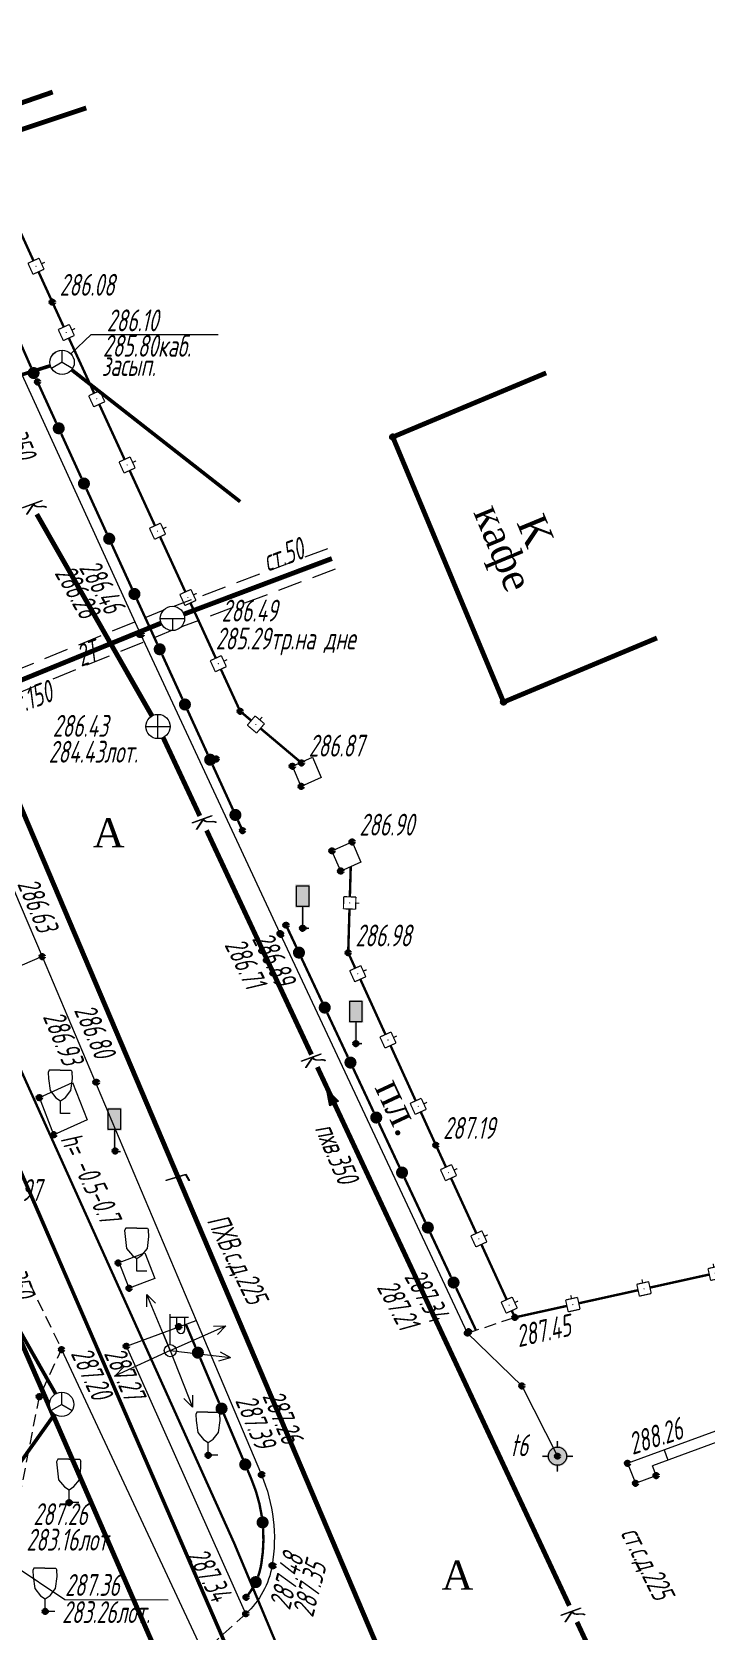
# Model space of a CAD drawing. Header units: metres. Extents: x -857 to 4713, y -766 to 4803.
# Drawn here: x 1746.2 to 1773.9, y 2342.1 to 2407.9 of the extents above; entities that cross this region are included whole.
import ezdxf

# ---------------------------------------------------------------- set-up
doc = ezdxf.new("R2010")
doc.units = ezdxf.units.M
doc.set_wipeout_variables(frame=1)
for name, pattern in [('COMMUN', [6, 5, -1]), ('DASHED', [0.75, 0.5, -0.25]), ('DASHEDX2', [1.5, 1, -0.5])]:
    doc.linetypes.add(name, pattern=pattern)
for name, color, linetype, lineweight, transparency in [('51361800', 7, 'Continuous', 18, 0.65), ('51361930', 7, 'Continuous', 18, 0.65), ('51361960', 7, 'Continuous', 18, 0.65), ('51361990', 7, 'Continuous', 18, 0.65), ('51472300', 7, 'Continuous', 18, 0.65), ('71133200', 7, 'Continuous', 18, 0.65), ('82211000', 7, 'Continuous', 18, 0.65), ('82212000', 7, 'Continuous', 18, 0.65), ('Commun', 7, 'Continuous', 18, 0.65), ('ELE_SKLAD', 7, 'Continuous', 18, 0.65), ('GEO_POINTS', 7, 'Continuous', 18, 0.65), ('Otm', 7, 'Continuous', 18, 0.65), ('Sit', 7, 'Continuous', 18, 0.65), ('Text', 7, 'Continuous', 18, 0.65), ('Text_com', 7, 'Continuous', 18, 0.65), ('Us_znak', 7, 'Continuous', 18, 0.65), ('Us_znak_fon', 7, 'Continuous', 18, 0.65)]:
    doc.layers.add(name, color=color, linetype=linetype, lineweight=lineweight, transparency=transparency)
doc.styles.add('eskd', font='ESKD1.shx', dxfattribs={"width": 1.2, "oblique": 15})
doc.styles.get("Standard").update_dxf_attribs({"font": 'GOST_0.TTF', "oblique": 15})
doc.styles.add('style1', font='times.ttf', dxfattribs={"height": 1})
doc.linetypes.add('KABELww_500', pattern='A,0.0001,-0.4,[131,ltypeshp.shx,S=0.4,R=90,X=0.4,Y=-0.4],0.2,[131,ltypeshp.shx,S=0.2,R=90,X=0.4,Y=-0.2],3.6,[131,ltypeshp.shx,S=0.2,R=-90,X=-0.4,Y=0.2],0.2,[131,ltypeshp.shx,S=0.4,R=-90,X=-0.4,Y=0.4],-0.8,4,-0.4', length=9.6001)
doc.linetypes.add('ПОДЗ_ЛИНИИ_СВЯЗИ', pattern='A,4.8,-0.2,[133,ltypeshp.shx,S=0.2,R=0,X=-0.2,Y=0],-0.2,4.8,-2', length=12)

# ---------------------------------------------------------------- blocks, each defined once
blk = doc.blocks.new('71133200')
for p, q in [((-0.924145, 3.560442), (-1.024145, 3.360442)), ((-1.024145, 3.360442), (-0.977382, 2.864397)), ((-0.977382, 2.864397), (-0.861899, 1.88241)), ((-0.024145, 3.560442), (-0.924145, 3.560442)), ((-0.024145, 3.560442), (0.875855, 3.560442)), ((0.861899, 1.88241), (0.975974, 2.864397)), ((0.875855, 3.560442), (0.958164, 3.395824)), ((0.975974, 2.864397), (0.958164, 3.395824)), ((-0.861899, 1.88241), (-0.374616, 1.28565)), ((0, 1.039723), (0.401375, 1.321765)), ((0.401375, 1.321765), (0.861899, 1.88241)), ((-0.374616, 1.28565), (0, 1.039723)), ((0, 0), (0, 1.039723)), ((0.8, 0), (0, 0))]:
    blk.add_line(p, q)
at = {"style": 'eskd', "oblique": 14.99997778}
blk.add_attdef('Z', (1.873004, -0.239356), '', height=2, dxfattribs=at)
blk = doc.blocks.new('51361990a')
at = {"color": 7, "style": 'eskd', "oblique": 15}
for tag, p in [('Z', (1.73, 1.41)), ('Z1', (1.73, -0.99)), ('Z2', (1.73, -3.39))]:
    blk.add_attdef(tag, p, '', height=2, dxfattribs=at)
at = {"color": 7}
blk.add_wipeout([(1, 0.1), (0.97, 0.3), (0.89, 0.48), (0.78, 0.64), (0.64, 0.78), (0.48, 0.89), (0.3, 0.97), (0.1, 1.01), (-0.09, 1.01), (-0.29, 0.97), (-0.47, 0.89), (-0.63, 0.78), (-0.77, 0.64), (-0.88, 0.48), (-0.96, 0.3), (-1, 0.1), (-1, -0.09), (-0.96, -0.29), (-0.88, -0.47), (-0.77, -0.63), (-0.63, -0.77), (-0.47, -0.88), (-0.29, -0.96), (-0.09, -0.99), (0.1, -0.99), (0.3, -0.96), (0.48, -0.88), (0.64, -0.77), (0.78, -0.63), (0.89, -0.47), (0.97, -0.29), (1, -0.09)], dxfattribs=at)
blk.add_line((-0.71, 0.7), (0.71, -0.7))
blk.add_circle((0, 0.01), 1)
blk = doc.blocks.new('51472300')
for p, q in [((0, 0.5), (0, 3)), ((0, 2.75), (1.5, 2.75)), ((0.54, 1.74), (0.54, 2.75)), ((1.2, 1.74), (1.2, 2.75))]:
    blk.add_line(p, q)
at = {"color": 7}
for radius in [0.5, 0.05]:
    blk.add_circle((0, 0), radius, dxfattribs=at)
blk.add_arc((0.87, 1.75), 0.331, 182.1567, 357.8433)
at = {"oblique": 15}
blk.add_attdef('Z', (1.02, -1.37), '', height=2, dxfattribs=at)
blk = doc.blocks.new('*U253')
at = {"layer": '82211000', "linetype": 'Continuous', "ltscale": 0.5}
for points in [[(5192312.151, 4969121.11, 1), (5192312.346, 4969120.65, 1)], [(5192313.125, 4969118.808, 1), (5192313.32, 4969118.347, 1)], [(5192314.099, 4969116.505, 1), (5192314.294, 4969116.045, 1)], [(5192314.885, 4969114.14, 1), (5192314.938, 4969113.643, 1)], [(5192314.735, 4969111.661, 1), (5192314.524, 4969111.208, 1)]]:
    blk.add_hatch(color=256, dxfattribs=at).paths.add_polyline_path(points, flags=0)
at = {"layer": '82211000', "linetype": 'Continuous', "ltscale": 0.5, "flags": 128}
blk.add_lwpolyline([(5192311.762, 4969122.031, 0.1, 0.1, 0), (5192312.151, 4969121.11, 0, 0, 0)], format="xyseb", dxfattribs=at)
at = {"layer": '82211000', "linetype": 'Continuous', "ltscale": 0.5, "const_width": 0.1}
for points in [[(5192312.346, 4969120.65), (5192313.125, 4969118.808)], [(5192313.32, 4969118.347), (5192314.099, 4969116.505)]]:
    blk.add_lwpolyline(points, dxfattribs=at)
at = {"layer": '82211000', "linetype": 'Continuous', "ltscale": 0.5}
for points in [[(5192314.294, 4969116.045, 0.1, 0.1, 0), (5192314.45, 4969115.675, 0.1, 0.1, -0.063691), (5192314.88, 4969114.14, 0, 0, 0)], [(5192314.933, 4969113.643, 0.1, 0.1, -0.058102), (5192314.86, 4969112.19, 0.1, 0.1, -0.047329), (5192314.725, 4969111.666, 0, 0, 0)]]:
    blk.add_lwpolyline(points, format="xyseb", dxfattribs=at)
at = {"layer": '82211000', "ltscale": 0.5, "const_width": 0.1}
blk.add_lwpolyline([(5192314.515, 4969111.213, -0.042907), (5192314.234, 4969110.81, -0.042907)], format="xyb", dxfattribs=at)
blk = doc.blocks.new('*U263')
at = {"layer": '82212000', "linetype": 'Continuous', "ltscale": 0.5}
for points in [[(5192318.496, 4969139.419, 1), (5192318.495, 4969139.369, 1)], [(5192318.819, 4969136.503, 1), (5192318.839, 4969136.457, 1)], [(5192320.062, 4969133.773, 1), (5192320.083, 4969133.727, 1)], [(5192321.306, 4969131.042, 1), (5192321.327, 4969130.997, 1)], [(5192322.552, 4969128.313, 1), (5192322.573, 4969128.268, 1)], [(5192342.303, 4969126.086, 1), (5192342.352, 4969126.097, 1)], [(5192323.801, 4969125.586, 1), (5192323.822, 4969125.541, 1)], [(5192339.373, 4969125.439, 1), (5192339.422, 4969125.45, 1)], [(5192336.444, 4969124.792, 1), (5192336.493, 4969124.803, 1)], [(5192333.514, 4969124.146, 1), (5192333.563, 4969124.157, 1)], [(5192330.585, 4969123.499, 1), (5192330.634, 4969123.51, 1)], [(5192325.051, 4969122.859, 1), (5192325.072, 4969122.813, 1)], [(5192327.655, 4969122.852, 1), (5192327.704, 4969122.863, 1)]]:
    blk.add_hatch(color=256, dxfattribs=at).paths.add_polyline_path(points, flags=0)
at = {"layer": '82212000', "linetype": 'Continuous', "ltscale": 0.5, "flags": 128}
blk.add_lwpolyline([(5192318.54, 4969140.893, 0.1, 0.1, 0), (5192318.503, 4969139.643, 0, 0, 0)], format="xyseb", dxfattribs=at)
at = {"layer": '82212000', "linetype": 'Continuous', "ltscale": 0.5}
for points, const_width in [([(5192318.238, 4969139.151), (5192318.253, 4969139.651)], 0.05), ([(5192318.253, 4969139.651), (5192318.753, 4969139.636)], 0.05), ([(5192318.753, 4969139.636), (5192318.738, 4969139.136)], 0.05), ([(5192318.746, 4969139.386), (5192318.896, 4969139.382)], 0.05), ([(5192318.738, 4969139.136), (5192318.238, 4969139.151)], 0.05), ([(5192318.498, 4969136.604), (5192318.953, 4969136.811)], 0.05), ([(5192318.705, 4969136.149), (5192318.498, 4969136.604)], 0.05), ([(5192318.953, 4969136.811), (5192319.16, 4969136.356)], 0.05), ([(5192319.056, 4969136.583), (5192319.193, 4969136.646)], 0.05), ([(5192319.16, 4969136.356), (5192318.705, 4969136.149)], 0.05), ([(5192318.933, 4969136.252), (5192319.969, 4969133.977)], 0.1), ([(5192319.741, 4969133.874), (5192320.196, 4969134.081)], 0.05), ([(5192320.196, 4969134.081), (5192320.404, 4969133.626)], 0.05), ([(5192319.949, 4969133.419), (5192319.741, 4969133.874)], 0.05), ([(5192320.404, 4969133.626), (5192319.949, 4969133.419)], 0.05), ([(5192320.176, 4969133.522), (5192321.213, 4969131.247)], 0.1), ([(5192320.3, 4969133.853), (5192320.437, 4969133.916)], 0.05), ([(5192320.985, 4969131.144), (5192321.44, 4969131.351)], 0.05), ([(5192321.44, 4969131.351), (5192321.647, 4969130.896)], 0.05), ([(5192321.192, 4969130.689), (5192320.985, 4969131.144)], 0.05), ([(5192321.647, 4969130.896), (5192321.192, 4969130.689)], 0.05), ([(5192321.544, 4969131.123), (5192321.68, 4969131.186)], 0.05), ([(5192322.231, 4969128.414), (5192322.686, 4969128.622)], 0.05), ([(5192322.439, 4969127.959), (5192322.231, 4969128.414)], 0.05), ([(5192322.894, 4969128.168), (5192322.439, 4969127.959)], 0.05), ([(5192322.667, 4969128.063), (5192323.708, 4969125.791)], 0.1), ([(5192322.686, 4969128.622), (5192322.894, 4969128.168)], 0.05), ([(5192322.79, 4969128.395), (5192322.926, 4969128.457)], 0.05), ([(5192342.029, 4969126.281), (5192342.517, 4969126.389)], 0.05), ([(5192342.137, 4969125.793), (5192342.029, 4969126.281)], 0.05), ([(5192342.273, 4969126.335), (5192342.241, 4969126.482)], 0.05), ([(5192342.517, 4969126.389), (5192342.625, 4969125.901)], 0.05), ([(5192323.48, 4969125.687), (5192323.935, 4969125.895)], 0.05), ([(5192323.689, 4969125.232), (5192323.48, 4969125.687)], 0.05), ([(5192324.143, 4969125.44), (5192323.689, 4969125.232)], 0.05), ([(5192323.935, 4969125.895), (5192324.143, 4969125.44)], 0.05), ([(5192324.039, 4969125.667), (5192324.176, 4969125.73)], 0.05), ([(5192336.712, 4969124.852), (5192339.154, 4969125.391)], 0.1), ([(5192339.1, 4969125.635), (5192339.588, 4969125.742)], 0.05), ([(5192339.207, 4969125.146), (5192339.1, 4969125.635)], 0.05), ([(5192339.344, 4969125.689), (5192339.311, 4969125.835)], 0.05), ([(5192339.588, 4969125.742), (5192339.696, 4969125.254)], 0.05), ([(5192339.642, 4969125.498), (5192342.083, 4969126.037)], 0.1), ([(5192342.625, 4969125.901), (5192342.137, 4969125.793)], 0.05), ([(5192323.916, 4969125.336), (5192324.957, 4969123.063)], 0.1), ([(5192333.783, 4969124.205), (5192336.224, 4969124.744)], 0.1), ([(5192336.17, 4969124.988), (5192336.658, 4969125.096)], 0.05), ([(5192336.278, 4969124.5), (5192336.17, 4969124.988)], 0.05), ([(5192336.414, 4969125.042), (5192336.382, 4969125.188)], 0.05), ([(5192336.658, 4969125.096), (5192336.766, 4969124.608)], 0.05), ([(5192339.696, 4969125.254), (5192339.207, 4969125.146)], 0.05), ([(5192330.853, 4969123.558), (5192333.295, 4969124.097)], 0.1), ([(5192333.241, 4969124.341), (5192333.729, 4969124.449)], 0.05), ([(5192333.349, 4969123.853), (5192333.241, 4969124.341)], 0.05), ([(5192333.485, 4969124.395), (5192333.453, 4969124.542)], 0.05), ([(5192333.729, 4969124.449), (5192333.837, 4969123.961)], 0.05), ([(5192336.766, 4969124.608), (5192336.278, 4969124.5)], 0.05), ([(5192327.924, 4969122.912), (5192330.365, 4969123.451)], 0.1), ([(5192330.311, 4969123.695), (5192330.799, 4969123.802)], 0.05), ([(5192330.419, 4969123.206), (5192330.311, 4969123.695)], 0.05), ([(5192330.555, 4969123.749), (5192330.523, 4969123.895)], 0.05), ([(5192330.799, 4969123.802), (5192330.907, 4969123.314)], 0.05), ([(5192333.837, 4969123.961), (5192333.349, 4969123.853)], 0.05), ([(5192324.73, 4969122.959), (5192325.185, 4969123.167)], 0.05), ([(5192324.938, 4969122.505), (5192324.73, 4969122.959)], 0.05), ([(5192325.185, 4969123.167), (5192325.393, 4969122.713)], 0.05), ([(5192325.289, 4969122.94), (5192325.425, 4969123.003)], 0.05), ([(5192327.382, 4969123.048), (5192327.87, 4969123.156)], 0.05), ([(5192327.49, 4969122.56), (5192327.382, 4969123.048)], 0.05), ([(5192327.626, 4969123.102), (5192327.594, 4969123.248)], 0.05), ([(5192327.87, 4969123.156), (5192327.978, 4969122.668)], 0.05), ([(5192330.907, 4969123.314), (5192330.419, 4969123.206)], 0.05), ([(5192325.393, 4969122.713), (5192324.938, 4969122.505)], 0.05), ([(5192327.978, 4969122.668), (5192327.49, 4969122.56)], 0.05)]:
    blk.add_lwpolyline(points, dxfattribs=dict(at, const_width=const_width))
for points in [[(5192318.488, 4969139.144, 0.1, 0.1, 0), (5192318.435, 4969137.344, 0.1, 0.1, 0), (5192318.725, 4969136.707, 0, 0, 0)], [(5192321.42, 4969130.792, 0.1, 0.1, 0), (5192322.045, 4969129.42, 0.1, 0.1, 0), (5192322.458, 4969128.518, 0, 0, 0)], [(5192325.166, 4969122.609, 0.1, 0.1, 0), (5192325.293, 4969122.331, 0.1, 0.1, 0), (5192327.436, 4969122.804, 0, 0, 0)]]:
    blk.add_lwpolyline(points, format="xyseb", dxfattribs=at)
at = {"layer": '82212000', "ltscale": 0.5, "const_width": 0.1}
blk.add_lwpolyline([(5192342.571, 4969126.145), (5192342.744, 4969126.183)], dxfattribs=at)
blk = doc.blocks.new('*U264')
at = {"layer": '82212000', "linetype": 'Continuous', "ltscale": 0.5}
for points in [[(5192293.164, 4969192.939, 1), (5192293.185, 4969192.893, 1)], [(5192294.403, 4969190.207, 1), (5192294.423, 4969190.161, 1)], [(5192295.642, 4969187.474, 1), (5192295.662, 4969187.429, 1)], [(5192296.88, 4969184.742, 1), (5192296.901, 4969184.696, 1)], [(5192298.119, 4969182.01, 1), (5192298.14, 4969181.964, 1)], [(5192299.359, 4969179.278, 1), (5192299.38, 4969179.232, 1)], [(5192300.602, 4969176.548, 1), (5192300.623, 4969176.502, 1)], [(5192301.846, 4969173.818, 1), (5192301.867, 4969173.772, 1)], [(5192303.089, 4969171.087, 1), (5192303.11, 4969171.042, 1)], [(5192304.333, 4969168.357, 1), (5192304.354, 4969168.312, 1)], [(5192305.576, 4969165.627, 1), (5192305.597, 4969165.582, 1)], [(5192306.823, 4969162.899, 1), (5192306.844, 4969162.853, 1)], [(5192308.075, 4969160.172, 1), (5192308.095, 4969160.126, 1)], [(5192309.326, 4969157.445, 1), (5192309.347, 4969157.4, 1)], [(5192310.577, 4969154.719, 1), (5192310.598, 4969154.673, 1)], [(5192311.828, 4969151.992, 1), (5192311.849, 4969151.947, 1)], [(5192313.079, 4969149.265, 1), (5192313.1, 4969149.22, 1)], [(5192314.616, 4969146.756, 1), (5192314.654, 4969146.724, 1)]]:
    blk.add_hatch(color=256, dxfattribs=at).paths.add_polyline_path(points, flags=0)
at = {"layer": '82212000', "linetype": 'Continuous', "ltscale": 0.5, "flags": 128}
blk.add_lwpolyline([(5192292.555, 4969194.282, 0.1, 0.1, 0), (5192293.071, 4969193.144, 0, 0, 0)], format="xyseb", dxfattribs=at)
at = {"layer": '82212000', "linetype": 'Continuous', "ltscale": 0.5}
for points, const_width in [([(5192292.843, 4969193.041), (5192293.299, 4969193.247)], 0.05), ([(5192293.299, 4969193.247), (5192293.505, 4969192.792)], 0.05), ([(5192293.05, 4969192.585), (5192292.843, 4969193.041)], 0.05), ([(5192293.505, 4969192.792), (5192293.05, 4969192.585)], 0.05), ([(5192293.278, 4969192.688), (5192294.31, 4969190.411)], 0.1), ([(5192293.402, 4969193.019), (5192293.539, 4969193.081)], 0.05), ([(5192294.082, 4969190.308), (5192294.538, 4969190.515)], 0.05), ([(5192294.289, 4969189.853), (5192294.082, 4969190.308)], 0.05), ([(5192294.744, 4969190.059), (5192294.289, 4969189.853)], 0.05), ([(5192294.516, 4969189.956), (5192295.549, 4969187.679)], 0.1), ([(5192294.538, 4969190.515), (5192294.744, 4969190.059)], 0.05), ([(5192294.641, 4969190.287), (5192294.777, 4969190.349)], 0.05), ([(5192295.321, 4969187.576), (5192295.776, 4969187.782)], 0.05), ([(5192295.527, 4969187.121), (5192295.321, 4969187.576)], 0.05), ([(5192295.983, 4969187.327), (5192295.527, 4969187.121)], 0.05), ([(5192295.755, 4969187.224), (5192296.787, 4969184.947)], 0.1), ([(5192295.776, 4969187.782), (5192295.983, 4969187.327)], 0.05), ([(5192295.88, 4969187.555), (5192296.016, 4969187.617)], 0.05), ([(5192296.56, 4969184.844), (5192297.015, 4969185.05)], 0.05), ([(5192296.766, 4969184.388), (5192296.56, 4969184.844)], 0.05), ([(5192297.015, 4969185.05), (5192297.222, 4969184.595)], 0.05), ([(5192297.118, 4969184.822), (5192297.255, 4969184.884)], 0.05), ([(5192297.222, 4969184.595), (5192296.766, 4969184.388)], 0.05), ([(5192296.994, 4969184.491), (5192298.026, 4969182.215)], 0.1), ([(5192297.798, 4969182.111), (5192298.254, 4969182.318)], 0.05), ([(5192298.005, 4969181.656), (5192297.798, 4969182.111)], 0.05), ([(5192298.254, 4969182.318), (5192298.46, 4969181.862)], 0.05), ([(5192298.357, 4969182.09), (5192298.494, 4969182.152)], 0.05), ([(5192298.46, 4969181.862), (5192298.005, 4969181.656)], 0.05), ([(5192299.038, 4969179.379), (5192299.493, 4969179.586)], 0.05), ([(5192299.245, 4969178.924), (5192299.038, 4969179.379)], 0.05), ([(5192299.493, 4969179.586), (5192299.7, 4969179.131)], 0.05), ([(5192299.597, 4969179.359), (5192299.733, 4969179.421)], 0.05), ([(5192299.7, 4969179.131), (5192299.245, 4969178.924)], 0.05), ([(5192299.473, 4969179.028), (5192300.509, 4969176.752)], 0.1), ([(5192300.282, 4969176.649), (5192300.737, 4969176.856)], 0.05), ([(5192300.737, 4969176.856), (5192300.944, 4969176.401)], 0.05), ([(5192300.489, 4969176.194), (5192300.282, 4969176.649)], 0.05), ([(5192300.944, 4969176.401), (5192300.489, 4969176.194)], 0.05), ([(5192300.716, 4969176.297), (5192301.753, 4969174.022)], 0.1), ([(5192300.84, 4969176.629), (5192300.977, 4969176.691)], 0.05), ([(5192301.525, 4969173.919), (5192301.98, 4969174.126)], 0.05), ([(5192301.98, 4969174.126), (5192302.187, 4969173.671)], 0.05), ([(5192301.732, 4969173.464), (5192301.525, 4969173.919)], 0.05), ([(5192302.187, 4969173.671), (5192301.732, 4969173.464)], 0.05), ([(5192301.96, 4969173.567), (5192302.996, 4969171.292)], 0.1), ([(5192302.084, 4969173.898), (5192302.22, 4969173.961)], 0.05), ([(5192302.769, 4969171.189), (5192303.224, 4969171.396)], 0.05), ([(5192302.976, 4969170.734), (5192302.769, 4969171.189)], 0.05), ([(5192303.431, 4969170.941), (5192302.976, 4969170.734)], 0.05), ([(5192303.203, 4969170.837), (5192304.24, 4969168.562)], 0.1), ([(5192303.224, 4969171.396), (5192303.431, 4969170.941)], 0.05), ([(5192303.327, 4969171.168), (5192303.464, 4969171.23)], 0.05), ([(5192304.012, 4969168.458), (5192304.467, 4969168.666)], 0.05), ([(5192304.219, 4969168.003), (5192304.012, 4969168.458)], 0.05), ([(5192304.674, 4969168.211), (5192304.219, 4969168.003)], 0.05), ([(5192304.467, 4969168.666), (5192304.674, 4969168.211)], 0.05), ([(5192304.571, 4969168.438), (5192304.707, 4969168.5)], 0.05), ([(5192304.447, 4969168.107), (5192305.483, 4969165.832)], 0.1), ([(5192305.256, 4969165.728), (5192305.711, 4969165.935)], 0.05), ([(5192305.463, 4969165.273), (5192305.256, 4969165.728)], 0.05), ([(5192305.711, 4969165.935), (5192305.918, 4969165.48)], 0.05), ([(5192305.814, 4969165.708), (5192305.951, 4969165.77)], 0.05), ([(5192305.918, 4969165.48), (5192305.463, 4969165.273)], 0.05), ([(5192306.502, 4969162.999), (5192306.957, 4969163.207)], 0.05), ([(5192306.711, 4969162.544), (5192306.502, 4969162.999)], 0.05), ([(5192306.957, 4969163.207), (5192307.165, 4969162.753)], 0.05), ([(5192307.061, 4969162.98), (5192307.197, 4969163.043)], 0.05), ([(5192307.165, 4969162.753), (5192306.711, 4969162.544)], 0.05), ([(5192306.938, 4969162.649), (5192307.981, 4969160.376)], 0.1), ([(5192307.754, 4969160.272), (5192308.208, 4969160.481)], 0.05), ([(5192308.208, 4969160.481), (5192308.417, 4969160.026)], 0.05), ([(5192308.312, 4969160.253), (5192308.449, 4969160.316)], 0.05), ([(5192307.962, 4969159.818), (5192307.754, 4969160.272)], 0.05), ([(5192308.417, 4969160.026), (5192307.962, 4969159.818)], 0.05), ([(5192308.189, 4969159.922), (5192309.232, 4969157.65)], 0.1), ([(5192309.005, 4969157.546), (5192309.459, 4969157.754)], 0.05), ([(5192309.459, 4969157.754), (5192309.668, 4969157.3)], 0.05), ([(5192309.213, 4969157.091), (5192309.005, 4969157.546)], 0.05), ([(5192309.668, 4969157.3), (5192309.213, 4969157.091)], 0.05), ([(5192309.441, 4969157.195), (5192310.483, 4969154.923)], 0.1), ([(5192309.563, 4969157.527), (5192309.7, 4969157.589)], 0.05), ([(5192310.256, 4969154.819), (5192310.71, 4969155.027)], 0.05), ([(5192310.71, 4969155.027), (5192310.919, 4969154.573)], 0.05), ([(5192310.465, 4969154.364), (5192310.256, 4969154.819)], 0.05), ([(5192310.919, 4969154.573), (5192310.465, 4969154.364)], 0.05), ([(5192310.692, 4969154.469), (5192311.734, 4969152.197)], 0.1), ([(5192310.815, 4969154.8), (5192310.951, 4969154.863)], 0.05), ([(5192311.507, 4969152.092), (5192311.962, 4969152.301)], 0.05), ([(5192311.716, 4969151.638), (5192311.507, 4969152.092)], 0.05), ([(5192312.17, 4969151.846), (5192311.716, 4969151.638)], 0.05), ([(5192311.943, 4969151.742), (5192312.986, 4969149.47)], 0.1), ([(5192311.962, 4969152.301), (5192312.17, 4969151.846)], 0.05), ([(5192312.066, 4969152.074), (5192312.202, 4969152.136)], 0.05), ([(5192312.758, 4969149.366), (5192313.213, 4969149.574)], 0.05), ([(5192312.967, 4969148.911), (5192312.758, 4969149.366)], 0.05), ([(5192313.421, 4969149.12), (5192312.967, 4969148.911)], 0.05), ([(5192313.213, 4969149.574), (5192313.421, 4969149.12)], 0.05), ([(5192313.317, 4969149.347), (5192313.453, 4969149.41)], 0.05), ([(5192314.283, 4969146.71), (5192314.605, 4969147.092)], 0.05), ([(5192314.665, 4969146.387), (5192314.283, 4969146.71)], 0.05), ([(5192314.605, 4969147.092), (5192314.987, 4969146.77)], 0.05), ([(5192314.987, 4969146.77), (5192314.665, 4969146.387)], 0.05), ([(5192314.796, 4969146.931), (5192314.893, 4969147.045)], 0.05)]:
    blk.add_lwpolyline(points, dxfattribs=dict(at, const_width=const_width))
for points in [[(5192298.233, 4969181.759, 0.1, 0.1, 0), (5192299.077, 4969179.896, 0.1, 0.1, 0), (5192299.266, 4969179.483, 0, 0, 0)], [(5192305.69, 4969165.377, 0.1, 0.1, 0), (5192306.258, 4969164.131, 0.1, 0.1, 0), (5192306.73, 4969163.103, 0, 0, 0)], [(5192313.194, 4969149.015, 0.1, 0.1, 0), (5192313.989, 4969147.284, 0.1, 0.1, 0), (5192314.444, 4969146.901, 0, 0, 0)]]:
    blk.add_lwpolyline(points, format="xyseb", dxfattribs=at)
at = {"layer": '82212000', "ltscale": 0.5, "const_width": 0.1}
blk.add_lwpolyline([(5192314.826, 4969146.579), (5192316.51, 4969145.159)], dxfattribs=at)
blk = doc.blocks.new('*U266')
at = {"layer": '82211000', "linetype": 'Continuous', "ltscale": 0.5}
for points in [[(5192316.301, 4969137.575, 1), (5192316.513, 4969137.122, 1)], [(5192317.362, 4969135.311, 1), (5192317.574, 4969134.858, 1)], [(5192318.423, 4969133.047, 1), (5192318.635, 4969132.595, 1)], [(5192319.483, 4969130.784, 1), (5192319.696, 4969130.331, 1)], [(5192320.544, 4969128.52, 1), (5192320.757, 4969128.067, 1)], [(5192321.605, 4969126.256, 1), (5192321.817, 4969125.803, 1)], [(5192322.666, 4969123.992, 1), (5192322.878, 4969123.54, 1)]]:
    blk.add_hatch(color=256, dxfattribs=at).paths.add_polyline_path(points, flags=0)
at = {"layer": '82211000', "linetype": 'Continuous', "ltscale": 0.5, "flags": 128}
blk.add_lwpolyline([(5192315.876, 4969138.48, 0.1, 0.1, 0), (5192316.301, 4969137.575, 0, 0, 0)], format="xyseb", dxfattribs=at)
at = {"layer": '82211000', "linetype": 'Continuous', "ltscale": 0.5, "const_width": 0.1}
for points in [[(5192316.513, 4969137.122), (5192317.362, 4969135.311)], [(5192317.574, 4969134.858), (5192318.423, 4969133.047)], [(5192318.635, 4969132.595), (5192319.483, 4969130.784)], [(5192319.696, 4969130.331), (5192320.544, 4969128.52)], [(5192320.757, 4969128.067), (5192321.605, 4969126.256)], [(5192321.817, 4969125.803), (5192322.666, 4969123.992)]]:
    blk.add_lwpolyline(points, dxfattribs=at)
at = {"layer": '82211000', "ltscale": 0.5, "const_width": 0.1}
blk.add_lwpolyline([(5192322.878, 4969123.54), (5192323.693, 4969121.801)], dxfattribs=at)
blk = doc.blocks.new('*U267')
at = {"layer": '82211000', "linetype": 'Continuous', "ltscale": 0.5}
for points in [[(5192289.039, 4969197.944, 1), (5192289.245, 4969197.488, 1)], [(5192290.067, 4969195.665, 1), (5192290.272, 4969195.209, 1)], [(5192291.094, 4969193.386, 1), (5192291.3, 4969192.93, 1)], [(5192292.122, 4969191.107, 1), (5192292.327, 4969190.651, 1)], [(5192293.15, 4969188.828, 1), (5192293.355, 4969188.372, 1)], [(5192294.177, 4969186.549, 1), (5192294.383, 4969186.093, 1)], [(5192295.205, 4969184.27, 1), (5192295.41, 4969183.814, 1)], [(5192296.232, 4969181.991, 1), (5192296.438, 4969181.535, 1)], [(5192297.26, 4969179.712, 1), (5192297.465, 4969179.256, 1)], [(5192298.287, 4969177.432, 1), (5192298.493, 4969176.977, 1)], [(5192299.315, 4969175.153, 1), (5192299.521, 4969174.698, 1)], [(5192300.343, 4969172.874, 1), (5192300.548, 4969172.419, 1)], [(5192301.362, 4969170.592, 1), (5192301.563, 4969170.134, 1)], [(5192302.368, 4969168.303, 1), (5192302.569, 4969167.845, 1)], [(5192303.375, 4969166.015, 1), (5192303.576, 4969165.557, 1)], [(5192304.381, 4969163.726, 1), (5192304.582, 4969163.268, 1)], [(5192305.387, 4969161.438, 1), (5192305.589, 4969160.98, 1)], [(5192306.418, 4969159.16, 1), (5192306.626, 4969158.705, 1)], [(5192307.457, 4969156.886, 1), (5192307.664, 4969156.431, 1)], [(5192308.495, 4969154.612, 1), (5192308.703, 4969154.157, 1)], [(5192309.534, 4969152.338, 1), (5192309.742, 4969151.883, 1)], [(5192310.573, 4969150.064, 1), (5192310.781, 4969149.609, 1)], [(5192311.612, 4969147.79, 1), (5192311.82, 4969147.335, 1)], [(5192312.651, 4969145.516, 1), (5192312.858, 4969145.061, 1)], [(5192313.689, 4969143.242, 1), (5192313.897, 4969142.787, 1)]]:
    blk.add_hatch(color=256, dxfattribs=at).paths.add_polyline_path(points, flags=0)
at = {"layer": '82211000', "linetype": 'Continuous', "ltscale": 0.5, "flags": 128}
blk.add_lwpolyline([(5192288.628, 4969198.856, 0.1, 0.1, 0), (5192289.039, 4969197.944, 0, 0, 0)], format="xyseb", dxfattribs=at)
at = {"layer": '82211000', "linetype": 'Continuous', "ltscale": 0.5, "const_width": 0.1}
for points in [[(5192289.245, 4969197.488), (5192290.067, 4969195.665)], [(5192290.272, 4969195.209), (5192291.094, 4969193.386)], [(5192291.3, 4969192.93), (5192292.122, 4969191.107)], [(5192292.327, 4969190.651), (5192293.15, 4969188.828)], [(5192293.355, 4969188.372), (5192294.177, 4969186.549)], [(5192294.383, 4969186.093), (5192295.205, 4969184.27)], [(5192295.41, 4969183.814), (5192296.232, 4969181.991)], [(5192296.438, 4969181.535), (5192297.26, 4969179.712)], [(5192297.465, 4969179.256), (5192298.287, 4969177.432)], [(5192298.493, 4969176.977), (5192299.315, 4969175.153)], [(5192299.521, 4969174.698), (5192300.343, 4969172.874)], [(5192301.563, 4969170.134), (5192302.368, 4969168.303)], [(5192302.569, 4969167.845), (5192303.375, 4969166.015)], [(5192303.576, 4969165.557), (5192304.381, 4969163.726)], [(5192304.582, 4969163.268), (5192305.387, 4969161.438)], [(5192306.626, 4969158.705), (5192307.457, 4969156.886)], [(5192307.664, 4969156.431), (5192308.495, 4969154.612)], [(5192308.703, 4969154.157), (5192309.534, 4969152.338)], [(5192309.742, 4969151.883), (5192310.573, 4969150.064)], [(5192310.781, 4969149.609), (5192311.612, 4969147.79)], [(5192311.82, 4969147.335), (5192312.651, 4969145.516)], [(5192312.858, 4969145.061), (5192313.689, 4969143.242)]]:
    blk.add_lwpolyline(points, dxfattribs=at)
at = {"layer": '82211000', "linetype": 'Continuous', "ltscale": 0.5}
for points in [[(5192300.548, 4969172.419, 0.1, 0.1, 0), (5192300.957, 4969171.512, 0.1, 0.1, 0), (5192301.362, 4969170.592, 0, 0, 0)], [(5192305.589, 4969160.98, 0.1, 0.1, 0), (5192305.65, 4969160.842, 0.1, 0.1, 0), (5192306.418, 4969159.16, 0, 0, 0)]]:
    blk.add_lwpolyline(points, format="xyseb", dxfattribs=at)
at = {"layer": '82211000', "ltscale": 0.5, "const_width": 0.1}
blk.add_lwpolyline([(5192313.897, 4969142.787), (5192314.087, 4969142.372)], dxfattribs=at)
blk = doc.blocks.new('51361930a')
at = {"style": 'eskd', "oblique": 15}
for tag, p in [('Z', (1.72, 1.4)), ('Z1', (1.72, -1)), ('Z2', (1.72, -3.4))]:
    blk.add_attdef(tag, p, '', height=2, dxfattribs=at)
at = {"color": 7}
blk.add_wipeout([(-0.1, 1), (-0.29, 0.96), (-0.47, 0.89), (-0.64, 0.78), (-0.78, 0.64), (-0.89, 0.47), (-0.96, 0.29), (-1, 0.1), (-1, -0.1), (-0.96, -0.29), (-0.89, -0.47), (-0.78, -0.64), (-0.64, -0.78), (-0.47, -0.89), (-0.29, -0.96), (-0.1, -1), (0.1, -1), (0.29, -0.96), (0.47, -0.89), (0.64, -0.78), (0.78, -0.64), (0.89, -0.47), (0.96, -0.29), (1, -0.1), (1, 0.1), (0.96, 0.29), (0.89, 0.47), (0.78, 0.64), (0.64, 0.78), (0.47, 0.89), (0.29, 0.96), (0.1, 1)], dxfattribs=at)
for p, q in [((-1, 0), (1, 0)), ((0, 0), (0, -1))]:
    blk.add_line(p, q)
blk.add_circle((0, 0), 1)
blk = doc.blocks.new('51361960a')
at = {"style": 'eskd', "oblique": 15}
for tag, p in [('Z', (1.72, 1.4)), ('Z1', (1.72, -1)), ('Z2', (1.72, -3.4))]:
    blk.add_attdef(tag, p, '', height=2, dxfattribs=at)
at = {"color": 7}
blk.add_wipeout([(-0.1, 1), (-0.29, 0.96), (-0.47, 0.89), (-0.64, 0.78), (-0.78, 0.64), (-0.89, 0.47), (-0.96, 0.29), (-1, 0.1), (-1, -0.1), (-0.96, -0.29), (-0.89, -0.47), (-0.78, -0.64), (-0.64, -0.78), (-0.47, -0.89), (-0.29, -0.96), (-0.1, -1), (0.1, -1), (0.29, -0.96), (0.47, -0.89), (0.64, -0.78), (0.78, -0.64), (0.89, -0.47), (0.96, -0.29), (1, -0.1), (1, 0.1), (0.96, 0.29), (0.89, 0.47), (0.78, 0.64), (0.64, 0.78), (0.47, 0.89), (0.29, 0.96), (0.1, 1)], dxfattribs=at)
blk.add_wipeout([(-0.1, 1), (-0.29, 0.96), (-0.47, 0.89), (-0.64, 0.78), (-0.78, 0.64), (-0.89, 0.47), (-0.96, 0.29), (-1, 0.1), (-1, -0.1), (-0.96, -0.29), (-0.89, -0.47), (-0.78, -0.64), (-0.64, -0.78), (-0.47, -0.89), (-0.29, -0.96), (-0.1, -1), (0.1, -1), (0.29, -0.96), (0.47, -0.89), (0.64, -0.78), (0.78, -0.64), (0.89, -0.47), (0.96, -0.29), (1, -0.1), (1, 0.1), (0.96, 0.29), (0.89, 0.47), (0.78, 0.64), (0.64, 0.78), (0.47, 0.89), (0.29, 0.96), (0.1, 1)], dxfattribs=at)
for q in [(-0.87, -0.5), (0, 1), (0.87, -0.5)]:
    blk.add_line((0, 0), q)
blk.add_circle((0, 0), 1)
blk = doc.blocks.new('51361800a')
at = {"style": 'eskd', "oblique": 15}
for tag, p in [('Z', (1.72, 1.4)), ('Z1', (1.72, -1)), ('Z2', (1.72, -3.4))]:
    blk.add_attdef(tag, p, '', height=2, dxfattribs=at)
at = {"color": 7}
blk.add_wipeout([(-0.1, 1), (-0.29, 0.96), (-0.47, 0.89), (-0.64, 0.78), (-0.78, 0.64), (-0.89, 0.47), (-0.96, 0.29), (-1, 0.1), (-1, -0.1), (-0.96, -0.29), (-0.89, -0.47), (-0.78, -0.64), (-0.64, -0.78), (-0.47, -0.89), (-0.29, -0.96), (-0.1, -1), (0.1, -1), (0.29, -0.96), (0.47, -0.89), (0.64, -0.78), (0.78, -0.64), (0.89, -0.47), (0.96, -0.29), (1, -0.1), (1, 0.1), (0.96, 0.29), (0.89, 0.47), (0.78, 0.64), (0.64, 0.78), (0.47, 0.89), (0.29, 0.96), (0.1, 1)], dxfattribs=at)
for p, q in [((-1, 0), (1, 0)), ((0, -1), (0, 1))]:
    blk.add_line(p, q)
blk.add_circle((0, 0), 1)
blk = doc.blocks.new('NAPR')
at = {"layer": 'Us_znak', "color": 0, "linetype": 'Continuous', "lineweight": -2}
for p in [(-0.191, 2.038), (0.189, 2.037)]:
    blk.add_line(p, (0, 2.5), dxfattribs=at)
blk.add_lwpolyline([(0, 0), (0, 2.5)], dxfattribs=at)
blk = doc.blocks.new('ZNAK')
at = {"layer": 'Us_znak_fon', "true_color": 0xffffff}
blk.add_hatch(color=7, dxfattribs=at).paths.add_polyline_path([(0.3, 1.8), (-0.3, 1.8), (-0.3, 0.85), (-0.05, 0.85), (-0.05, -0.05), (0.25, -0.05), (0.25, 0.05), (0.05, 0.05), (0.05, 0.85), (0.3, 0.85)])
at = {"layer": 'Us_znak', "color": 0, "linetype": 'Continuous', "lineweight": -2, "ltscale": 10}
blk.add_lwpolyline([(-0.25, 1.75), (0.25, 1.75), (0.25, 0.9), (-0.25, 0.9)], close=True, dxfattribs=at)
at = {"layer": 'Us_znak', "linetype": 'DASHEDX2', "ltscale": 10}
blk.add_lwpolyline([(0, 0.9), (0, 0), (0.25, 0)], dxfattribs=at)
blk = doc.blocks.new('A$C52264BE2')
at = {"layer": 'Sit'}
h = blk.add_hatch(color=32, dxfattribs=at)
h.dxf.hatch_style = 1
h.paths.add_polyline_path([(0, 0.374), (0.714, 0.443), (0.15, 0)])
at = {"layer": 'Sit', "color": 32, "elevation": 285.308}
blk.add_lwpolyline([(0, 0.374), (0.714, 0.443), (0.15, 0), (0, 0.374)], dxfattribs=at)
blk = doc.blocks.new('POINT')
at = {"layer": 'Us_znak', "linetype": 'Continuous', "lineweight": -2}
h = blk.add_hatch(color=0, dxfattribs=at)
edge = h.paths.add_edge_path()
edge.add_arc((0, 0), 0.05, 0, 360)
at = {"layer": 'Us_znak_fon', "linetype": 'Continuous', "true_color": 0xffffff}
blk.add_hatch(color=7, dxfattribs=at).paths.add_polyline_path([(-0.422, 0.05, -0.346708), (-0.05, 0.422), (-0.05, 0.625), (0.05, 0.625), (0.05, 0.422, -0.346708), (0.422, 0.05), (0.625, 0.05), (0.625, -0.05), (0.422, -0.05, -0.346708), (0.05, -0.422), (0.05, -0.625), (-0.05, -0.625), (-0.05, -0.422, -0.346708), (-0.422, -0.05), (-0.625, -0.05), (-0.625, 0.05)])
at = {"layer": 'Us_znak', "color": 0, "linetype": 'Continuous', "lineweight": -2}
for p, q in [((-0.625, 0), (-0.375, 0)), ((0, 0.375), (0, 0.625)), ((0.375, 0), (0.625, 0)), ((0, -0.625), (0, -0.375))]:
    blk.add_line(p, q, dxfattribs=at)
for radius in [0.375, 0.05]:
    blk.add_circle((0, 0), radius, dxfattribs=at)

msp = doc.modelspace()

# ---------------------------------------------------------------- linework, layer by layer
at = {"color": 192, "linetype": 'ПОДЗ_ЛИНИИ_СВЯЗИ', "lineweight": 60, "ltscale": 0.4, "const_width": 0.15, "flags": 128}
for points, elevation in [([(1733.726, 2389.986), (1746.957, 2394.149)], 285.237), ([(1747.833, 2393.979), (1754.766, 2388.554)], 285.237), ([(1770.339, 2304.143), (1733.441, 2389.376)], 290.074), ([(1728.498, 2384.714), (1747.172, 2351.824)], 285.237), ([(1737.444, 2337.365), (1747.129, 2350.986)], 287.444)]:
    msp.add_lwpolyline(points, dxfattribs=dict(at, elevation=elevation))
at = {"layer": 'Commun', "color": 1, "linetype": 'KABELww_500', "lineweight": 30, "flags": 128}
for points in [[(1754.518, 2345.67), (1713.983, 2435.607)], [(1754.518, 2345.67), (1759.465, 2333.845), (1767.312, 2315.667), (1778.051, 2290.959), (1796.038, 2248.672), (1799.985, 2239.65), (1806.538, 2224.711), (1825.247, 2182.366), (1839.593, 2149.556), (1853.497, 2117.028), (1865.402, 2089.373), (1865.402, 2089.373)]]:
    msp.add_lwpolyline(points, dxfattribs=at)
at = {"layer": 'Commun', "color": 32, "linetype": 'COMMUN', "ltscale": 0.7, "const_width": 0.2, "flags": 128}
for points, elevation in [([(1738.693, 2402.527), (1747.051, 2405.415)], 285.308), ([(1746.395, 2388.038), (1751.135, 2379.733)], 285.308), ([(1753.106, 2375.614), (1751.595, 2378.844)], 288.999), ([(1757.701, 2365.789), (1753.383, 2375.021)], 288.999), ([(1768.313, 2343.102), (1757.942, 2365.276)], 288.999), ([(1773.659, 2331.673), (1768.627, 2342.432)], 288.999)]:
    msp.add_lwpolyline(points, dxfattribs=dict(at, elevation=elevation))
at = {"layer": 'Commun', "color": 106, "linetype": 'COMMUN', "ltscale": 0.7, "const_width": 0.2, "elevation": 285.381, "flags": 128}
for points in [[(1727.24, 2397.697), (1748.433, 2404.76)], [(1741.019, 2364.828), (1752.666, 2338.097)]]:
    msp.add_lwpolyline(points, dxfattribs=at)
at = {"layer": 'Commun', "color": 4, "linetype": 'COMMUN', "ltscale": 0.7, "const_width": 0.2, "elevation": 287.906, "flags": 128}
msp.add_lwpolyline([(1734.068, 2403.482), (1770.694, 2317.202)], dxfattribs=at)
at = {"layer": 'Commun', "color": 5, "linetype": 'DASHED', "ltscale": 2, "elevation": 286.489, "flags": 128}
for points in [[(1751.827, 2384.169), (1758.382, 2386.632)], [(1752.143, 2383.326), (1758.699, 2385.79)], [(1751.812, 2384.162), (1745.1, 2381.425)], [(1752.152, 2383.328), (1745.439, 2380.591)]]:
    msp.add_lwpolyline(points, dxfattribs=at)
at = {"layer": 'Commun', "color": 5, "linetype": 'COMMUN', "ltscale": 0.7, "const_width": 0.2, "elevation": 286.489, "flags": 128}
for points in [[(1752.446, 2383.921), (1758.541, 2386.211)], [(1751.516, 2383.555), (1745.27, 2381.008)]]:
    msp.add_lwpolyline(points, dxfattribs=at)
at = {"layer": 'GEO_POINTS', "lineweight": 60}
for centre in [(1747.035, 2396.77, 286.077), (1747.437, 2394.287, 286.103), (1746.426, 2393.482, 286.068), (1761.046, 2391.214, 286.834), (1751.982, 2383.745, 286.489), (1750.628, 2383.087, 286.283), (1750.684, 2383.085, 286.456), (1765.606, 2380.302, 287.211), (1754.765, 2379.924, 286.705), (1751.383, 2379.297, 286.433), (1753.776, 2377.959, 286.681), (1756.913, 2377.66, 286.842), (1757.287, 2377.799, 286.867), (1757.281, 2376.833, 286.851), (1754.864, 2375.012, 286.683), (1759.373, 2374.547, 286.905), (1758.544, 2374.177, 286.912), (1758.902, 2373.348, 287.928), (1756.653, 2371.12, 286.873), (1757.337, 2370.993, 286.922), (1756.408, 2370.77, 286.714), (1756.443, 2370.739, 286.891), (1746.619, 2369.824, 286.628), (1759.212, 2369.984, 286.978), (1759.528, 2366.243, 287.055), (1748.833, 2364.654, 286.934), (1748.852, 2364.655, 286.797), (1746.501, 2364.018, 286.918), (1747.101, 2362.489, 286.961), (1749.622, 2361.822, 286.805), (1762.822, 2362.06, 287.191), (1749.75, 2357.212, 287.133), (1750.194, 2356.169, 287.183), (1752.236, 2354.591, 287.232), (1766.07, 2354.971, 287.45), (1764.116, 2354.324, 287.207), (1764.168, 2354.379, 287.343), (1747.416, 2353.647, 287.195), (1750.082, 2353.787, 287.268), (1766.358, 2352.152, 287.418), (1746.502, 2351.709, 287.064), (1747.418, 2351.385, 287.069), (1753.449, 2349.295, 287.508), (1767.827, 2349.257, 287.436), (1770.71, 2348.964, 288.263), (1755.641, 2348.49, 287.392), (1755.662, 2348.499, 287.258), (1771.038, 2348.142, 287.547), (1771.881, 2348.457, 287.6), (1747.725, 2347.349, 287.283), (1756.081, 2344.755, 287.475), (1756.126, 2344.742, 287.35), (1755.011, 2343.45, 287.366), (1746.742, 2342.867, 286.27), (1754.995, 2342.768, 287.344)]:
    msp.add_circle(centre, 0.06, dxfattribs=at)
at = {"layer": 'Sit', "flags": 128}
for points, elevation in [([(1764.116, 2354.324), (1756.408, 2370.77), (1750.684, 2383.085), (1744.619, 2396.327), (1738.1, 2410.929), (1728.94, 2431.238), (1727.746, 2433.949, -0.178713), (1727.388, 2439.833, -0.0486), (1728.561, 2442.687, -0.50364)], 287.207), ([(1710.299, 2390.768, -0.077852), (1719.9, 2393.075, -0.160741), (1733.244, 2389.834, -0.124634), (1742.287, 2379.98), (1746.619, 2369.824)], 285.237), ([(1752.953, 2354.846), (1755.641, 2348.49, -0.142476), (1756.081, 2344.755, -0.168539), (1754.995, 2342.768)], 285.237)]:
    msp.add_lwpolyline(points, format="xyb", dxfattribs=dict(at, elevation=elevation))
for points, elevation in [([(1747.793, 2394.643), (1748.639, 2395.44), (1753.855, 2395.44)], 286.103), ([(1746.619, 2369.824), (1743.212, 2368.356), (1737.289, 2382.233), (1740.012, 2383.517)], 285.237), ([(1746.619, 2369.824), (1752.953, 2354.846)], 285.237), ([(1746.501, 2364.018), (1747.867, 2364.637)], 286.918), ([(1750.194, 2356.169), (1749.791, 2357.225), (1750.847, 2357.628), (1751.25, 2356.572), (1750.194, 2356.169)], 287.183), ([(1754.995, 2342.768), (1750.082, 2353.787), (1752.953, 2354.846)], 287.366), ([(1770.71, 2348.964), (1787.603, 2355.162)], 288.263), ([(1751.584, 2354.341), (1751.891, 2353.603)], 287.366), ([(1764.116, 2354.324), (1766.358, 2352.152), (1767.827, 2349.257)], 287.207), ([(1747.416, 2353.647), (1753.248, 2341.181)], 287.195), ([(1778.109, 2351.204), (1771.731, 2348.864)], 287.803), ([(1772.211, 2349.514), (1772.365, 2349.096)], 288.263), ([(1770.71, 2348.964), (1771.038, 2348.142), (1771.881, 2348.457), (1771.731, 2348.864)], 288.263), ([(1745.428, 2344.779), (1747.547, 2343.359), (1751.802, 2343.346)], 285.237)]:
    msp.add_lwpolyline(points, dxfattribs=dict(at, elevation=elevation))
at = {"layer": 'Sit', "const_width": 0.2, "flags": 128}
msp.add_lwpolyline([(1767.359, 2393.853), (1761.046, 2391.214), (1765.606, 2380.302), (1771.919, 2382.941)], dxfattribs=at)
at = {"layer": 'Sit', "flags": 128}
for points, elevation in [([(1757.272, 2376.83), (1756.913, 2377.66), (1757.743, 2378.03), (1758.101, 2377.2)], 287.858), ([(1758.902, 2373.348), (1758.544, 2374.177), (1759.373, 2374.547), (1759.732, 2373.718)], 287.928), ([(1747.101, 2362.489), (1746.501, 2364.018), (1747.867, 2364.637), (1748.468, 2363.109)], 286.961)]:
    msp.add_lwpolyline(points, close=True, dxfattribs=dict(at, elevation=elevation))
at = {"layer": 'Sit', "linetype": 'DASHED', "flags": 128}
for points, elevation in [([(1746.106, 2356.37), (1747.416, 2353.647)], 286.395), ([(1764.116, 2354.324), (1766.07, 2354.971)], 287.207), ([(1745.543, 2346.807), (1746.502, 2351.709), (1747.416, 2353.647)], 285.237), ([(1754.995, 2342.768), (1753.248, 2341.181)], 285.237)]:
    msp.add_lwpolyline(points, dxfattribs=dict(at, elevation=elevation))

# ---------------------------------------------------------------- block references
at = {"layer": '51472300', "color": 7, "xscale": 0.5, "yscale": 0.5, "zscale": 0.5}
msp.add_blockref('51472300', (1751.891, 2353.603, 287.366), dxfattribs=at)
at = {"layer": '71133200', "color": 7, "xscale": 0.5, "yscale": 0.5, "zscale": 0.5}
for p in [(1747.373, 2363.368), (1750.52, 2356.871), (1753.449, 2349.295, 287.508), (1747.725, 2347.349, 287.283), (1746.742, 2342.867, 286.27)]:
    msp.add_blockref('71133200', p, dxfattribs=at)
at = {"layer": '82211000', "color": 7}
for name in ['*U266', '*U253']:
    msp.add_blockref(name, (-5190559.223, -4966767.36), dxfattribs=at)
at = {"layer": '82212000', "color": 7}
msp.add_blockref('*U263', (-5190559.223, -4966767.36), dxfattribs=at)
at = {"layer": 'Sit', "color": 7, "linetype": 'Continuous'}
for name, p in [('ZNAK', (1757.337, 2370.993, 286.922)), ('ZNAK', (1759.528, 2366.243, 287.055)), ('ZNAK', (1749.59, 2361.807, 1.42)), ('POINT', (1767.827, 2349.257, 287.207))]:
    msp.add_blockref(name, p, dxfattribs=at)
at = {"layer": 'Sit', "color": 7, "rotation": 95.59970702842959}
msp.add_blockref('A$C52264BE2', (1758.829, 2363.719, -285.308), dxfattribs=at)
at = {"layer": 'Sit', "color": 7, "linetype": 'Continuous'}
for rotation in [22.63254919406308, 294.0603694856759]:
    msp.add_blockref('NAPR', (1751.891, 2353.603, 287.366), dxfattribs=dict(at, rotation=rotation))
at = {"layer": 'Sit', "color": 7, "linetype": 'Continuous', "xscale": -1}
for rotation in [114.5908864449978, 201.3055858978623, 263.4347005427211]:
    msp.add_blockref('NAPR', (1751.891, 2353.603, 287.366), dxfattribs=dict(at, rotation=rotation))

# ---------------------------------------------------------------- texts
at = {"layer": 'ELE_SKLAD', "oblique": 13, "width": 0.8}
msp.add_text('t6', height=0.9, dxfattribs=at).set_placement((1765.901, 2349.257, 287.207))
at = {"layer": 'Otm', "oblique": 13, "width": 0.8}
for s, p in [('286.08', (1747.335, 2397.03, 286.077)), ('286.87', (1757.587, 2378.059, 286.867)), ('286.90', (1759.673, 2374.807, 286.905)), ('286.98', (1759.512, 2370.244, 286.978)), ('287.19', (1763.122, 2362.32, 287.191)), ('286.97', (1744.325, 2359.764, 286.965)), ('287.36', (1747.561, 2343.505, 287.355)), ('283.26лот.', (1747.438, 2342.387, 287.355))]:
    msp.add_text(s, height=0.9, dxfattribs=at).set_placement(p)
for s, rotation, p in [('286.28', 299.80219, (1747.111, 2385.612, 286.283)), ('286.46', 299.80219, (1748.116, 2385.832, 286.456)), ('286.63', 292.92511, (1745.579, 2372.818, 286.628)), ('286.71', 296.34787, (1754.104, 2370.309, 572.866)), ('286.89', 296.34787, (1755.238, 2370.561, 286.433)), ('286.93', 292.51314, (1746.633, 2367.355, 286.934)), ('286.80', 293.57104, (1747.915, 2367.621, 286.797)), ('287.34', 299.28306, (1761.5, 2356.646, 287.343)), ('287.21', 298.46692, (1760.368, 2356.212, 287.207)), ('287.45', 12.44829, (1766.221, 2353.739, 287.45)), ('287.20', 295.07099, (1747.779, 2353.486, 287.195)), ('287.27', 294.03012, (1749.146, 2353.488, 287.268)), ('287.39', 292.94479, (1754.549, 2351.546, 0.134)), ('287.26', 292.94479, (1755.668, 2351.738)), ('288.26', 18.07888, (1770.915, 2349.304, 288.263)), ('287.48', 75.14582, (1756.81, 2342.891, 287.475)), ('287.34', 298.43767, (1752.562, 2345.172, 287.344)), ('287.35', 75.14582, (1757.76, 2342.589, 287.35))]:
    msp.add_text(s, height=0.9, rotation=rotation, dxfattribs=at).set_placement(p)
at = {"layer": 'Text', "color": 7, "style": 'style1'}
for s, p in [('кафе', (1764.35, 2388.119)), ('К', (1766.127, 2387.696))]:
    msp.add_text(s, height=1.2, rotation=292.4701, dxfattribs=at).set_placement(p)
at = {"layer": 'Text', "style": 'style1'}
for p in [(1748.701, 2374.321), (1763.054, 2343.76)]:
    msp.add_text('А', height=1.2, dxfattribs=at).set_placement(p)
msp.add_text('пл.', height=1.2, rotation=295.07758, dxfattribs=at).set_placement((1760.284, 2364.439, 285.022))
at = {"layer": 'Text_com', "oblique": 13, "width": 0.8}
for s, p in [('286.10', (1749.279, 2395.565)), ('285.80каб.', (1749.117, 2394.52)), ('засып.', (1749.073, 2393.727)), ('286.49', (1754.003, 2383.618, 286.489)), ('285.29тр.на дне', (1753.758, 2382.467, 286.489)), ('286.43', (1747.053, 2378.873, 286.433)), ('284.43лот.', (1746.883, 2377.807, 286.433)), ('287.26', (1746.256, 2346.421, 287.256)), ('283.16лот.', (1745.97, 2345.369, 287.256))]:
    msp.add_text(s, height=0.9, dxfattribs=at).set_placement(p)
for s, rotation, p in [('пхв.350', 293.14547, (1744.539, 2392.554, 853.315)), ('К', 302.96864, (1745.729, 2388.374)), ('ст.50', 20.39527, (1755.898, 2385.659, 853.315)), ('2Т', 20.18549, (1748.215, 2381.743, -285.752)), ('ст.150', 20.39527, (1745.277, 2379.673, 853.315)), ('К', 302.96864, (1752.715, 2375.402)), ('К', 302.96864, (1757.21, 2365.594)), ('пхв.350', 293.14547, (1757.816, 2362.751, 568.007)), ('Г', 299.62756, (1751.637, 2360.688, 282.238)), ('ПХВ.с.д.225', 296.16278, (1753.373, 2358.953, 856.215)), ('чуг.350', 290.45171, (1744.599, 2358.006, 277.672)), ('ст.с.д.225', 296.61124, (1770.404, 2346.086, 856.374)), ('К', 302.96864, (1767.89, 2342.78))]:
    msp.add_text(s, height=0.9, rotation=rotation, dxfattribs=at).set_placement(p)
at = {"layer": 'Text_com', "color": 1, "oblique": 13, "width": 0.8}
msp.add_text('h= -0.5-0.7', height=0.9, rotation=295.65484, dxfattribs=at).set_placement((1747.345, 2362.315, 853.244))

# ---------------------------------------------------------------- next in the draw order: block references
at = {"layer": '51361960', "color": 7, "xscale": 0.5, "yscale": 0.5, "zscale": 0.5}
msp.add_blockref('51361960a', (1747.423, 2351.391, 285.237), dxfattribs=at)
at = {"layer": '51361990', "color": 7, "xscale": 0.5, "yscale": 0.5, "zscale": 0.5}
msp.add_blockref('51361990a', (1747.437, 2394.287, 286.103), dxfattribs=at)

# ---------------------------------------------------------------- next in the draw order: block references
at = {"layer": '82211000', "color": 7}
msp.add_blockref('*U267', (-5190559.223, -4966767.36), dxfattribs=at)
at = {"layer": '82212000', "color": 7}
msp.add_blockref('*U264', (-5190559.223, -4966767.36), dxfattribs=at)

# ---------------------------------------------------------------- next in the draw order: block references
at = {"layer": '51361800', "color": 7, "xscale": 0.5, "yscale": 0.5, "zscale": 0.5}
msp.add_blockref('51361800a', (1751.383, 2379.297, 286.433), dxfattribs=at)
at = {"layer": '51361930', "color": 7, "xscale": 0.5, "yscale": 0.5, "zscale": 0.5}
msp.add_blockref('51361930a', (1751.979, 2383.744, 286.489), dxfattribs=at)
at = {"layer": '51361960', "color": 7, "xscale": 0.5, "yscale": 0.5, "zscale": 0.5}
msp.add_blockref('51361960a', (1747.439, 2394.289, 286.103), dxfattribs=at)

# ---------------------------------------------------------------- next in the draw order: linework, layer by layer
msp.add_circle((1927.819, 2018.595), 2784.802)

doc.saveas('drawing.dxf')
